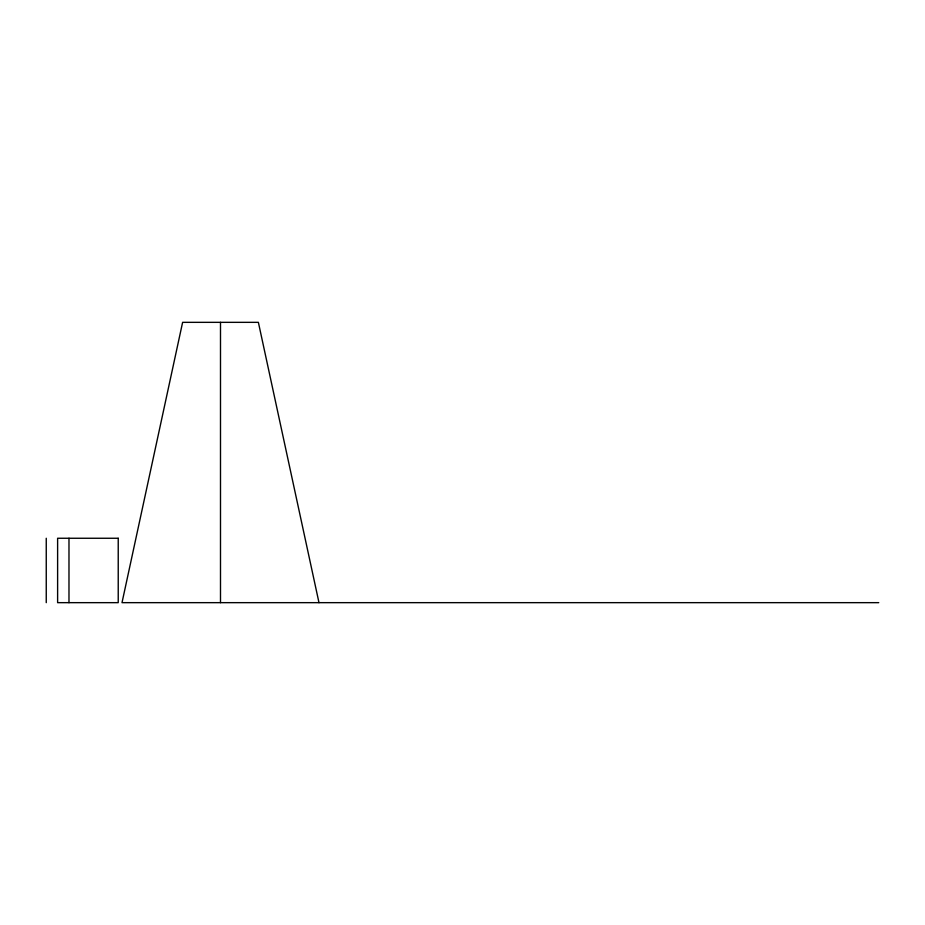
<?xml version="1.0" encoding="UTF-8"?>
<svg xmlns="http://www.w3.org/2000/svg" width="925" height="925" viewBox="0 0 925 925"><rect width="100%" height="100%" fill="white"/><g stroke="black" fill="none" stroke-linecap="round" stroke-linejoin="round"><path stroke-width="1.39" d="M878.75 602.661L122.007 602.661L182.618 322.339L258.376 322.339L318.986 602.661M220.497 322.339L220.497 602.661M68.982 538.257L68.982 602.661M46.25 538.257L46.25 602.661M118.227 538.257L57.616 538.257L57.616 602.661L118.227 602.661L118.227 538.257"/></g></svg>
